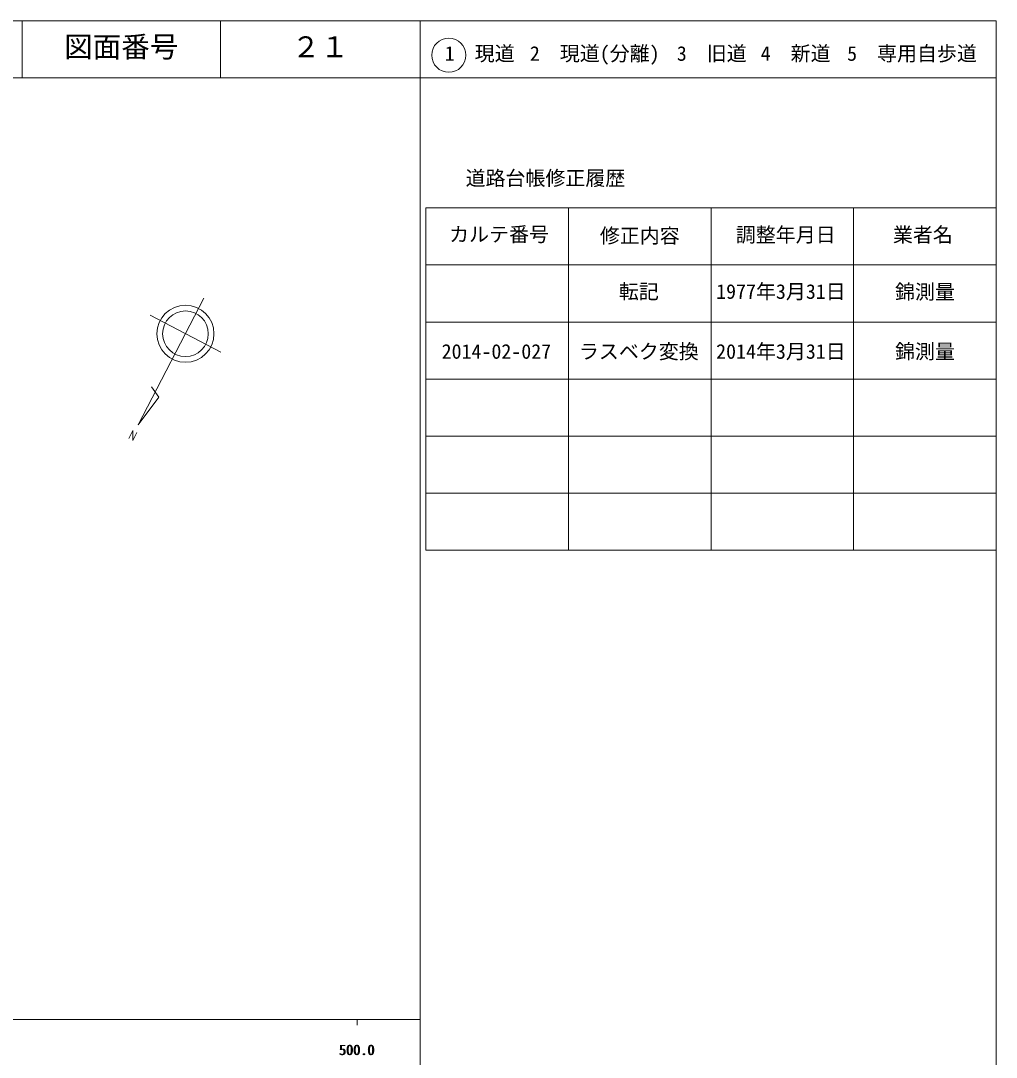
# Model space of a CAD drawing. Units: millimetres, scale not verified. Extents: x 46589 to 686589, y 5897 to 365897.
# Drawn here: x 515585 to 686589, y 184254 to 365897 of the extents above; entities that cross this region are included whole.
import ezdxf
from ezdxf.enums import TextEntityAlignment as Align

# ---------------------------------------------------------------- set-up
doc = ezdxf.new("R2010")
doc.units = ezdxf.units.MM
doc.header["$LTSCALE"] = 1000
doc.layers.add('S-SUV', color=7, linetype='Continuous', lineweight=13)
doc.styles.add('ＭＳ ゴシック', font='')
doc.styles.get('ＭＳ ゴシック').set_extended_font_data('MS Gothic')

msp = doc.modelspace()

# ---------------------------------------------------------------- linework, layer by layer
at = {"layer": 'S-SUV'}
for p, q in [((686589, 365897), (46589, 365897)), ((515835, 365897), (515835, 355897)), ((550585, 365897), (550585, 355897)), ((585589, 365897), (585589, 355897)), ((686589, 5897), (686589, 365897)), ((46589, 355897), (686589, 355897)), ((585589, 5897), (585589, 355897)), ((586589, 333093), (586589, 273093)), ((586589, 333093), (686589, 333093)), ((611589, 333093), (611589, 273093)), ((636589, 333093), (636589, 273093)), ((661589, 333093), (661589, 273093)), ((586589, 323093), (686589, 323093)), ((536159, 295075), (547693, 317255)), ((538253, 314274), (550674, 307815)), ((586589, 313093), (686589, 313093)), ((539815, 299937), (538501, 301747)), ((586589, 303093), (686589, 303093)), ((536159, 295075), (539815, 299937)), ((535237, 294092), (534530, 292714)), ((535234, 292350), (535237, 294092)), ((535946, 293719), (535234, 292350)), ((586589, 293093), (686589, 293093)), ((586589, 283093), (686589, 283093)), ((586589, 273093), (686589, 273093)), ((46589, 190897), (585589, 190897)), ((574589, 190897), (574589, 189897))]:
    msp.add_line(p, q, dxfattribs=at)
for centre, radius in [((590620, 359855), 3000), ((544464, 311045), 5000), ((544464, 311045), 4000)]:
    msp.add_circle(centre, radius, dxfattribs=at)

# ---------------------------------------------------------------- texts
at = {"layer": 'S-SUV', "style": 'ＭＳ ゴシック'}
for s, height, p in [('図面番号', 3666, (523210, 358397)), ('２１', 3666, (563085, 358397)), ('1\u3000現道', 2566, (589912, 358105)), ('2\u3000現道(分離)', 2566, (604833, 358105)), ('3\u3000旧道', 2566, (630585, 358105)), ('4\u3000新道', 2566, (645288, 358105)), ('5\u3000専用自歩道', 2566, (660442, 358105)), ('道路台帳修正履歴', 2566, (593557, 336260)), ('カルテ番号', 2566, (590678, 326424)), ('修正内容', 2566, (617098, 326169)), ('調整年月日', 2566, (640928, 326343)), ('業者名', 2566, (668473, 326343)), ('転記', 2566, (620429, 316392)), ('1977年3月31日', 2566, (637481, 316392)), ('錦測量', 2566, (668835, 316335)), ('2014-02-027', 2566, (589365, 305891)), ('ラスベク変換', 2566, (613429, 305891)), ('2014年3月31日', 2566, (637481, 305891)), ('錦測量', 2566, (668835, 305891)), ('500.0', 1833, (571308, 184091)), ('500.0', 1833, (571464, 184092))]:
    msp.add_text(s, height=height, dxfattribs=at).set_placement(p, align=Align.BOTTOM_LEFT)

doc.saveas('drawing.dxf')
